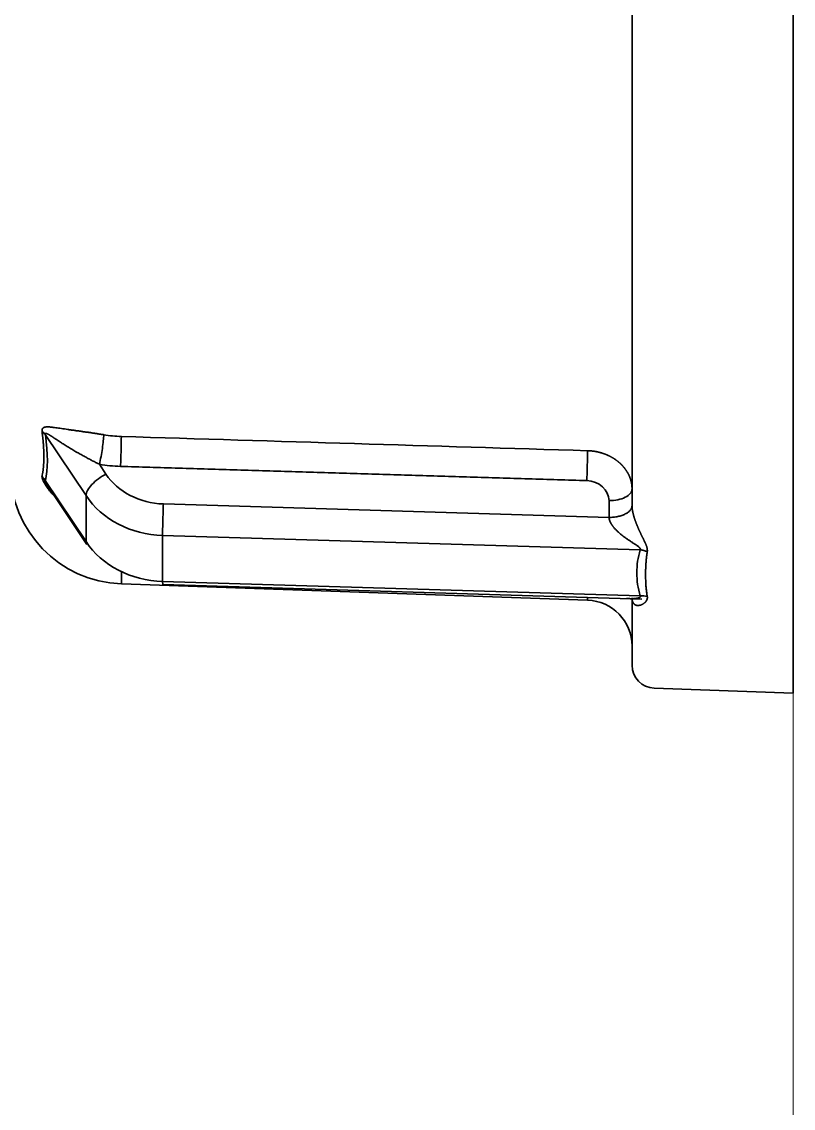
# Model space of a CAD drawing. Extents: x 6327 to 10269, y -393 to 3036.
# Drawn here: x 8163.07 to 8179.82, y 1322.76 to 1346.35 of the extents above; entities that cross this region are included whole.
import ezdxf

# ---------------------------------------------------------------- set-up
doc = ezdxf.new("R2010")
doc.units = 0
doc.header["$LTSCALE"] = 5
doc.layers.get('0').update_dxf_attribs({"linetype": 'CONTINUOUS', "lineweight": 0})
doc.layers.add('1', color=7, linetype='CONTINUOUS', true_color=0xffffff)

msp = doc.modelspace()

# ---------------------------------------------------------------- linework, layer by layer
at = {"color": 4}
msp.add_line((8179.823, 1400.026), (8179.823, 1300.026), dxfattribs=at)
at = {"layer": '1', "color": 7, "linetype": 'Continuous', "lineweight": 35}
for p, q in [((8179.823, 1331.776), (8179.823, 1368.276)), ((8176.323, 1335.844), (8176.323, 1348.026)), ((8163.585, 1337.391), (8164.469, 1336.065)), ((8164.76, 1336.744), (8164.902, 1336.532)), ((8163.561, 1336.392), (8164.486, 1335.004)), ((8164.469, 1335.065), (8163.585, 1336.391)), ((8164.469, 1336.065), (8164.469, 1335.065)), ((8166.148, 1335.883), (8175.823, 1335.59)), ((8175.823, 1335.955), (8175.823, 1335.59)), ((8166.131, 1335.2), (8166.131, 1334.2)), ((8176.501, 1334.887), (8166.131, 1335.2)), ((8164.469, 1335.065), (8164.486, 1335.004)), ((8165.236, 1334.148), (8165.236, 1334.414)), ((8166.131, 1334.2), (8166.133, 1334.133)), ((8166.131, 1334.2), (8176.501, 1333.887)), ((8165.236, 1334.148), (8175.358, 1333.795)), ((8166.133, 1334.133), (8176.533, 1333.819)), ((8175.358, 1333.795), (8175.358, 1333.854)), ((8176.323, 1332.381), (8176.323, 1333.844)), ((8176.805, 1331.881), (8179.823, 1331.776))]:
    msp.add_line(p, q, dxfattribs=at)
for centre, radius, start, end in [((8165.323, 1336.647), 2.5, 180, 268), ((8175.323, 1332.795), 1, 0, 88), ((8176.823, 1332.381), 0.5, 180, 268)]:
    msp.add_arc(centre, radius, start, end, dxfattribs=at)
for centre, major_axis, ratio, start_param, end_param in [((8163.152, 1337.174), (0.495, 0.073), 0.76974, 0.402396, 0.643528), ((8160.881, 1340.947), (-2.46, 4.919), 0.25, 3.422403, 3.788078), ((8164.902, 1336.282), (0.416, 0.277), 0.433013, 1.289761, 2.860558), ((8165.323, 1339.278), (2.98, 0), 0.866025, 4.522349, 4.677178), ((8166.201, 1337.181), (1.5, 0), 0.866025, 3.665191, 4.677482), ((8163.152, 1336.174), (-0.483, 0.129), 0.931738, 3.900953, 4.142077), ((8175.321, 1335.956), (0.502, 0), 0.866025, -0.00378, 1.532671), ((8166.201, 1336.931), (-2, 0), 0.866025, 0.523599, 1.53589), ((8166.148, 1335.633), (0.015, 0.5), 0.01745, 1.047461, 2.618258), ((8166.201, 1335.931), (2, 0), 0.866025, 3.665191, 4.677482)]:
    msp.add_ellipse(centre, major_axis=major_axis, ratio=ratio, start_param=start_param, end_param=end_param, dxfattribs=at)
for points, knots in [([(8163.514, 1337.461), (8163.513, 1337.463), (8163.513, 1337.466), (8163.513, 1337.471), (8163.513, 1337.476), (8163.513, 1337.481), (8163.513, 1337.485), (8163.513, 1337.489), (8163.514, 1337.493), (8163.514, 1337.497), (8163.515, 1337.501), (8163.516, 1337.505), (8163.518, 1337.509), (8163.519, 1337.512), (8163.521, 1337.515), (8163.522, 1337.519), (8163.524, 1337.521), (8163.525, 1337.522)], [0, 0, 0, 0, 0.064505, 0.129028, 0.193639, 0.258405, 0.323397, 0.38868, 0.454323, 0.520391, 0.586948, 0.654059, 0.721784, 0.790183, 0.859315, 0.929236, 1, 1, 1, 1]), ([(8163.525, 1337.522), (8163.525, 1337.523), (8163.527, 1337.525), (8163.529, 1337.528), (8163.532, 1337.53), (8163.535, 1337.533), (8163.538, 1337.535), (8163.541, 1337.538), (8163.545, 1337.54), (8163.548, 1337.542), (8163.552, 1337.544), (8163.556, 1337.545), (8163.561, 1337.547), (8163.565, 1337.548), (8163.57, 1337.55), (8163.575, 1337.551), (8163.58, 1337.552), (8163.586, 1337.553), (8163.591, 1337.554), (8163.603, 1337.556), (8163.621, 1337.557), (8163.648, 1337.556), (8163.679, 1337.555), (8163.714, 1337.551), (8163.758, 1337.546), (8163.81, 1337.539), (8163.87, 1337.53), (8163.934, 1337.521), (8164.001, 1337.511), (8164.058, 1337.503), (8164.104, 1337.496), (8164.138, 1337.491), (8164.171, 1337.487), (8164.205, 1337.482), (8164.239, 1337.477), (8164.273, 1337.472), (8164.307, 1337.468), (8164.341, 1337.463), (8164.375, 1337.458), (8164.41, 1337.453), (8164.444, 1337.448), (8164.478, 1337.443), (8164.512, 1337.439), (8164.547, 1337.434), (8164.581, 1337.429), (8164.615, 1337.423), (8164.65, 1337.418), (8164.684, 1337.413), (8164.718, 1337.408), (8164.752, 1337.402), (8164.786, 1337.397), (8164.82, 1337.391), (8164.843, 1337.388), (8164.854, 1337.386)], [0, 0, 0, 0, 0.005233, 0.010545, 0.015937, 0.021415, 0.02698, 0.032638, 0.03839, 0.044241, 0.050192, 0.056246, 0.062406, 0.068674, 0.075053, 0.081545, 0.088151, 0.094875, 0.101717, 0.108679, 0.13517, 0.163725, 0.194426, 0.227341, 0.262525, 0.311858, 0.361478, 0.411445, 0.46182, 0.512664, 0.536354, 0.559769, 0.582914, 0.605794, 0.628415, 0.650784, 0.672906, 0.69479, 0.716442, 0.73787, 0.759081, 0.780083, 0.800886, 0.821497, 0.841927, 0.862184, 0.882278, 0.902219, 0.922017, 0.941684, 0.961229, 0.980664, 1, 1, 1, 1]), ([(8163.525, 1336.539), (8163.525, 1336.544), (8163.527, 1336.553), (8163.529, 1336.567), (8163.532, 1336.582), (8163.534, 1336.596), (8163.536, 1336.611), (8163.538, 1336.626), (8163.539, 1336.642), (8163.541, 1336.657), (8163.543, 1336.673), (8163.544, 1336.689), (8163.545, 1336.704), (8163.547, 1336.721), (8163.548, 1336.737), (8163.549, 1336.753), (8163.55, 1336.77), (8163.551, 1336.787), (8163.551, 1336.804), (8163.552, 1336.821), (8163.552, 1336.839), (8163.553, 1336.856), (8163.553, 1336.874), (8163.553, 1336.892), (8163.553, 1336.91), (8163.553, 1336.928), (8163.553, 1336.946), (8163.553, 1336.965), (8163.552, 1336.984), (8163.552, 1337.003), (8163.551, 1337.022), (8163.551, 1337.041), (8163.55, 1337.06), (8163.549, 1337.08), (8163.548, 1337.1), (8163.547, 1337.12), (8163.545, 1337.14), (8163.544, 1337.16), (8163.543, 1337.18), (8163.541, 1337.201), (8163.539, 1337.222), (8163.538, 1337.242), (8163.536, 1337.263), (8163.534, 1337.285), (8163.532, 1337.306), (8163.529, 1337.328), (8163.527, 1337.349), (8163.525, 1337.364), (8163.525, 1337.371)], [0, 0, 0, 0, 0.021779, 0.043552, 0.06532, 0.087084, 0.108843, 0.130598, 0.152348, 0.174095, 0.195839, 0.217578, 0.239315, 0.261049, 0.28278, 0.304509, 0.326236, 0.347961, 0.369684, 0.391405, 0.413126, 0.434845, 0.456564, 0.478282, 0.5, 0.521718, 0.543437, 0.565155, 0.586875, 0.608595, 0.630317, 0.65204, 0.673765, 0.695491, 0.71722, 0.738951, 0.760685, 0.782422, 0.804162, 0.825905, 0.847652, 0.869403, 0.891157, 0.912916, 0.93468, 0.956448, 0.978221, 1, 1, 1, 1]), ([(8164.76, 1336.744), (8164.75, 1336.749), (8164.728, 1336.76), (8164.694, 1336.777), (8164.66, 1336.795), (8164.624, 1336.813), (8164.586, 1336.833), (8164.548, 1336.853), (8164.509, 1336.874), (8164.468, 1336.896), (8164.426, 1336.919), (8164.383, 1336.942), (8164.34, 1336.966), (8164.295, 1336.991), (8164.25, 1337.017), (8164.204, 1337.044), (8164.157, 1337.071), (8164.11, 1337.1), (8164.047, 1337.138), (8163.977, 1337.183), (8163.902, 1337.231), (8163.843, 1337.27), (8163.798, 1337.301), (8163.769, 1337.321), (8163.753, 1337.331), (8163.746, 1337.336), (8163.738, 1337.341), (8163.731, 1337.346), (8163.724, 1337.351), (8163.717, 1337.355), (8163.71, 1337.36), (8163.704, 1337.364), (8163.697, 1337.368), (8163.691, 1337.371), (8163.685, 1337.375), (8163.68, 1337.379), (8163.674, 1337.382), (8163.668, 1337.385), (8163.663, 1337.388), (8163.658, 1337.391), (8163.653, 1337.394), (8163.648, 1337.396), (8163.644, 1337.399), (8163.639, 1337.401), (8163.635, 1337.403), (8163.631, 1337.405), (8163.627, 1337.407), (8163.623, 1337.408), (8163.62, 1337.41), (8163.617, 1337.411), (8163.613, 1337.412), (8163.61, 1337.413), (8163.607, 1337.414), (8163.605, 1337.415), (8163.602, 1337.415), (8163.6, 1337.415), (8163.598, 1337.415), (8163.596, 1337.415), (8163.594, 1337.415), (8163.592, 1337.415), (8163.59, 1337.415), (8163.589, 1337.414), (8163.588, 1337.413), (8163.587, 1337.412), (8163.586, 1337.411), (8163.585, 1337.41), (8163.584, 1337.408), (8163.584, 1337.407), (8163.583, 1337.405), (8163.583, 1337.403), (8163.583, 1337.401), (8163.583, 1337.399), (8163.584, 1337.396), (8163.584, 1337.393), (8163.585, 1337.392), (8163.585, 1337.391)], [0, 0, 0, 0, 0.021678, 0.044441, 0.06829, 0.09323, 0.119264, 0.146392, 0.174618, 0.203943, 0.234368, 0.265896, 0.298527, 0.332262, 0.367103, 0.403051, 0.440106, 0.478269, 0.517542, 0.593121, 0.657496, 0.710669, 0.75264, 0.783411, 0.790849, 0.798143, 0.805293, 0.8123, 0.819163, 0.825884, 0.832462, 0.838898, 0.845193, 0.851346, 0.857359, 0.863231, 0.868963, 0.874557, 0.880012, 0.885329, 0.890509, 0.895553, 0.900461, 0.905235, 0.909875, 0.914383, 0.918759, 0.923006, 0.927124, 0.931116, 0.934982, 0.938725, 0.942347, 0.94585, 0.949236, 0.952509, 0.955672, 0.958728, 0.961681, 0.964535, 0.967295, 0.969966, 0.972555, 0.975066, 0.977508, 0.979887, 0.982212, 0.984492, 0.986736, 0.988953, 0.991154, 0.993349, 0.995548, 0.997762, 1, 1, 1, 1]), ([(8175.34, 1336.391), (8175.342, 1336.443), (8175.345, 1336.501), (8175.349, 1336.62), (8175.35, 1336.681), (8175.354, 1336.8), (8175.355, 1336.857), (8175.357, 1336.959), (8175.358, 1337.004), (8175.358, 1337.04)], [0, 0, 0, 0, 0.25, 0.25, 0.5, 0.5, 0.75, 0.75, 1, 1, 1, 1]), ([(8175.358, 1337.04), (8175.36, 1337.04), (8175.366, 1337.04), (8175.374, 1337.04), (8175.382, 1337.039), (8175.39, 1337.039), (8175.398, 1337.038), (8175.407, 1337.038), (8175.415, 1337.037), (8175.423, 1337.037), (8175.432, 1337.036), (8175.44, 1337.035), (8175.448, 1337.034), (8175.457, 1337.033), (8175.466, 1337.032), (8175.474, 1337.031), (8175.483, 1337.03), (8175.492, 1337.029), (8175.5, 1337.027), (8175.509, 1337.026), (8175.518, 1337.025), (8175.527, 1337.023), (8175.536, 1337.021), (8175.545, 1337.02), (8175.554, 1337.018), (8175.563, 1337.016), (8175.572, 1337.014), (8175.581, 1337.012), (8175.59, 1337.01), (8175.599, 1337.008), (8175.608, 1337.006), (8175.617, 1337.003), (8175.627, 1337.001), (8175.636, 1336.998), (8175.645, 1336.996), (8175.654, 1336.993), (8175.664, 1336.99), (8175.673, 1336.987), (8175.682, 1336.984), (8175.692, 1336.981), (8175.701, 1336.978), (8175.711, 1336.975), (8175.72, 1336.971), (8175.729, 1336.968), (8175.739, 1336.964), (8175.748, 1336.961), (8175.758, 1336.957), (8175.767, 1336.953), (8175.776, 1336.949), (8175.786, 1336.945), (8175.795, 1336.941), (8175.805, 1336.937), (8175.814, 1336.932), (8175.824, 1336.928), (8175.833, 1336.923), (8175.842, 1336.918), (8175.852, 1336.913), (8175.861, 1336.909), (8175.87, 1336.903), (8175.88, 1336.898), (8175.889, 1336.893), (8175.898, 1336.888), (8175.907, 1336.882), (8175.917, 1336.877), (8175.926, 1336.871), (8175.935, 1336.865), (8175.944, 1336.859), (8175.953, 1336.853), (8175.962, 1336.847), (8175.971, 1336.84), (8175.98, 1336.834), (8175.989, 1336.827), (8175.998, 1336.821), (8176.006, 1336.814), (8176.015, 1336.807), (8176.024, 1336.8), (8176.032, 1336.793), (8176.041, 1336.786), (8176.049, 1336.778), (8176.058, 1336.771), (8176.066, 1336.763), (8176.074, 1336.756), (8176.082, 1336.748), (8176.091, 1336.74), (8176.099, 1336.732), (8176.106, 1336.723), (8176.114, 1336.715), (8176.122, 1336.707), (8176.13, 1336.698), (8176.137, 1336.689), (8176.144, 1336.681), (8176.152, 1336.672), (8176.159, 1336.663), (8176.166, 1336.654), (8176.173, 1336.644), (8176.18, 1336.635), (8176.187, 1336.625), (8176.193, 1336.616), (8176.2, 1336.606), (8176.206, 1336.596), (8176.212, 1336.586), (8176.218, 1336.576), (8176.224, 1336.566), (8176.23, 1336.556), (8176.236, 1336.546), (8176.241, 1336.535), (8176.247, 1336.525), (8176.252, 1336.514), (8176.257, 1336.503), (8176.262, 1336.492), (8176.267, 1336.481), (8176.271, 1336.47), (8176.276, 1336.459), (8176.28, 1336.448), (8176.284, 1336.436), (8176.288, 1336.425), (8176.291, 1336.413), (8176.295, 1336.402), (8176.298, 1336.39), (8176.301, 1336.378), (8176.304, 1336.366), (8176.307, 1336.354), (8176.309, 1336.342), (8176.312, 1336.33), (8176.314, 1336.318), (8176.316, 1336.305), (8176.317, 1336.293), (8176.319, 1336.281), (8176.32, 1336.268), (8176.321, 1336.255), (8176.322, 1336.243), (8176.322, 1336.23), (8176.323, 1336.217), (8176.323, 1336.209), (8176.323, 1336.205)], [0, 0, 0, 0, 0.005202, 0.01044, 0.015714, 0.021025, 0.026371, 0.031754, 0.037173, 0.042628, 0.048119, 0.053646, 0.05921, 0.06481, 0.070446, 0.076118, 0.081826, 0.087571, 0.093352, 0.099169, 0.105022, 0.110911, 0.116837, 0.122798, 0.128796, 0.134831, 0.140901, 0.147008, 0.15315, 0.159329, 0.165545, 0.171796, 0.178084, 0.184408, 0.190768, 0.197164, 0.203597, 0.210066, 0.216571, 0.223112, 0.22969, 0.236304, 0.242954, 0.24964, 0.256363, 0.263122, 0.269917, 0.276748, 0.283615, 0.290519, 0.297459, 0.304436, 0.311448, 0.318497, 0.325582, 0.332703, 0.339861, 0.347055, 0.354285, 0.361551, 0.368854, 0.376193, 0.383568, 0.39098, 0.398428, 0.405912, 0.413432, 0.420988, 0.428581, 0.43621, 0.443876, 0.451578, 0.459316, 0.46709, 0.474901, 0.482747, 0.490631, 0.49855, 0.506506, 0.514498, 0.522526, 0.530591, 0.538692, 0.546829, 0.555002, 0.563212, 0.571458, 0.579741, 0.58806, 0.596415, 0.604806, 0.613234, 0.621698, 0.630198, 0.638734, 0.647307, 0.655917, 0.664562, 0.673244, 0.681962, 0.690717, 0.699507, 0.708335, 0.717198, 0.726098, 0.735034, 0.744006, 0.753015, 0.76206, 0.771142, 0.78026, 0.789414, 0.798604, 0.807831, 0.817094, 0.826394, 0.835729, 0.845102, 0.85451, 0.863955, 0.873436, 0.882954, 0.892508, 0.902098, 0.911724, 0.921387, 0.931087, 0.940822, 0.950594, 0.960403, 0.970248, 0.980129, 0.990046, 1, 1, 1, 1]), ([(8163.525, 1336.419), (8163.524, 1336.421), (8163.522, 1336.425), (8163.52, 1336.43), (8163.519, 1336.436), (8163.517, 1336.441), (8163.516, 1336.446), (8163.515, 1336.451), (8163.514, 1336.456), (8163.513, 1336.461), (8163.513, 1336.465), (8163.513, 1336.469), (8163.512, 1336.473), (8163.513, 1336.477), (8163.513, 1336.48), (8163.513, 1336.483), (8163.514, 1336.484)], [0, 0, 0, 0, 0.075792, 0.15062, 0.22455, 0.297652, 0.369999, 0.441664, 0.512725, 0.58326, 0.653348, 0.723072, 0.792515, 0.861761, 0.930894, 1, 1, 1, 1]), ([(8163.753, 1336.083), (8163.753, 1336.083), (8163.746, 1336.091), (8163.733, 1336.106), (8163.714, 1336.128), (8163.696, 1336.15), (8163.679, 1336.171), (8163.663, 1336.191), (8163.647, 1336.211), (8163.633, 1336.231), (8163.619, 1336.25), (8163.607, 1336.269), (8163.595, 1336.286), (8163.584, 1336.304), (8163.574, 1336.32), (8163.564, 1336.336), (8163.556, 1336.352), (8163.548, 1336.366), (8163.541, 1336.38), (8163.535, 1336.394), (8163.529, 1336.407), (8163.526, 1336.415), (8163.525, 1336.419)], [0, 0, 0, 0, 0.000017, 0.067869, 0.133823, 0.197902, 0.260133, 0.320546, 0.37917, 0.436042, 0.491199, 0.544681, 0.596536, 0.646812, 0.695565, 0.742854, 0.788746, 0.833312, 0.876631, 0.918789, 0.959879, 1, 1, 1, 1]), ([(8163.585, 1336.391), (8163.584, 1336.39), (8163.584, 1336.389), (8163.583, 1336.386), (8163.583, 1336.382), (8163.584, 1336.378), (8163.586, 1336.373), (8163.588, 1336.366), (8163.591, 1336.36), (8163.594, 1336.352), (8163.598, 1336.343), (8163.603, 1336.334), (8163.609, 1336.324), (8163.615, 1336.313), (8163.622, 1336.302), (8163.629, 1336.289), (8163.638, 1336.276), (8163.647, 1336.262), (8163.657, 1336.248), (8163.667, 1336.233), (8163.678, 1336.216), (8163.69, 1336.2), (8163.703, 1336.182), (8163.716, 1336.164), (8163.731, 1336.145), (8163.745, 1336.125), (8163.76, 1336.106), (8163.777, 1336.085), (8163.796, 1336.06), (8163.823, 1336.028), (8163.842, 1336.004), (8163.853, 1335.991)], [0, 0, 0, 0, 0.01505, 0.029903, 0.044847, 0.060169, 0.076131, 0.092968, 0.110879, 0.130031, 0.150559, 0.172574, 0.196166, 0.221408, 0.248359, 0.277068, 0.307576, 0.339915, 0.374115, 0.4102, 0.448188, 0.488099, 0.529947, 0.573745, 0.619504, 0.667235, 0.716946, 0.759471, 0.821308, 0.90246, 1, 1, 1, 1]), ([(8176.176, 1335.666), (8176.2, 1335.677), (8176.22, 1335.69), (8176.257, 1335.718), (8176.272, 1335.732), (8176.297, 1335.763), (8176.307, 1335.778), (8176.32, 1335.811), (8176.323, 1335.827), (8176.323, 1335.844)], [0, 0, 0, 0, 0.25, 0.25, 0.5, 0.5, 0.75, 0.75, 1, 1, 1, 1]), ([(8176.323, 1335.842), (8176.323, 1335.84), (8176.323, 1335.835), (8176.323, 1335.828), (8176.323, 1335.821), (8176.324, 1335.813), (8176.324, 1335.806), (8176.325, 1335.798), (8176.326, 1335.791), (8176.327, 1335.783), (8176.327, 1335.775), (8176.328, 1335.767), (8176.33, 1335.759), (8176.331, 1335.75), (8176.332, 1335.742), (8176.334, 1335.733), (8176.335, 1335.725), (8176.337, 1335.716), (8176.339, 1335.707), (8176.341, 1335.698), (8176.343, 1335.689), (8176.345, 1335.679), (8176.347, 1335.67), (8176.35, 1335.66), (8176.352, 1335.651), (8176.355, 1335.641), (8176.357, 1335.631), (8176.36, 1335.621), (8176.363, 1335.611), (8176.366, 1335.601), (8176.369, 1335.591), (8176.372, 1335.581), (8176.375, 1335.57), (8176.379, 1335.56), (8176.382, 1335.549), (8176.386, 1335.538), (8176.39, 1335.528), (8176.394, 1335.517), (8176.398, 1335.506), (8176.402, 1335.495), (8176.406, 1335.483), (8176.41, 1335.472), (8176.414, 1335.461), (8176.419, 1335.449), (8176.423, 1335.438), (8176.428, 1335.426), (8176.433, 1335.415), (8176.438, 1335.403), (8176.443, 1335.391), (8176.448, 1335.38), (8176.453, 1335.368), (8176.458, 1335.356), (8176.461, 1335.348), (8176.463, 1335.344)], [0, 0, 0, 0, 0.013665, 0.027445, 0.041351, 0.055395, 0.069585, 0.083932, 0.098446, 0.113136, 0.12801, 0.143078, 0.158348, 0.173827, 0.189524, 0.205447, 0.221601, 0.237996, 0.254636, 0.271528, 0.288678, 0.306093, 0.323778, 0.341738, 0.359979, 0.378504, 0.39732, 0.416431, 0.43584, 0.455552, 0.475572, 0.495902, 0.516547, 0.53751, 0.558795, 0.580404, 0.602341, 0.624609, 0.64721, 0.670147, 0.693424, 0.717042, 0.741003, 0.765311, 0.789967, 0.814974, 0.840334, 0.866048, 0.892118, 0.918547, 0.945336, 0.972486, 1, 1, 1, 1]), ([(8175.823, 1335.59), (8175.856, 1335.591), (8175.888, 1335.592), (8175.953, 1335.599), (8175.984, 1335.604), (8176.044, 1335.617), (8176.073, 1335.625), (8176.128, 1335.643), (8176.153, 1335.654), (8176.176, 1335.666)], [0, 0, 0, 0, 0.25, 0.25, 0.5, 0.5, 0.75, 0.75, 1, 1, 1, 1]), ([(8176.501, 1334.887), (8176.502, 1334.888), (8176.504, 1334.891), (8176.505, 1334.896), (8176.505, 1334.9), (8176.504, 1334.906), (8176.502, 1334.911), (8176.499, 1334.917), (8176.495, 1334.923), (8176.49, 1334.929), (8176.484, 1334.936), (8176.477, 1334.943), (8176.466, 1334.953), (8176.449, 1334.966), (8176.425, 1334.983), (8176.397, 1335.003), (8176.37, 1335.02), (8176.345, 1335.036), (8176.319, 1335.052), (8176.284, 1335.075), (8176.234, 1335.109), (8176.178, 1335.148), (8176.116, 1335.195), (8176.058, 1335.242), (8176.003, 1335.292), (8175.955, 1335.34), (8175.926, 1335.374), (8175.91, 1335.395), (8175.904, 1335.403), (8175.898, 1335.41), (8175.893, 1335.418), (8175.888, 1335.425), (8175.883, 1335.433), (8175.878, 1335.44), (8175.873, 1335.448), (8175.869, 1335.455), (8175.865, 1335.462), (8175.861, 1335.47), (8175.857, 1335.477), (8175.853, 1335.484), (8175.85, 1335.491), (8175.847, 1335.498), (8175.844, 1335.505), (8175.841, 1335.512), (8175.838, 1335.519), (8175.836, 1335.526), (8175.834, 1335.533), (8175.832, 1335.539), (8175.83, 1335.546), (8175.828, 1335.552), (8175.827, 1335.559), (8175.826, 1335.565), (8175.825, 1335.572), (8175.824, 1335.578), (8175.823, 1335.584), (8175.823, 1335.588), (8175.823, 1335.59)], [0, 0, 0, 0, 0.008292, 0.016559, 0.024916, 0.033476, 0.042344, 0.051613, 0.061365, 0.071672, 0.082594, 0.094181, 0.106475, 0.132824, 0.163436, 0.198442, 0.237933, 0.256202, 0.28581, 0.326756, 0.379041, 0.458214, 0.519254, 0.596014, 0.665166, 0.726864, 0.781329, 0.790342, 0.799225, 0.807982, 0.816614, 0.825122, 0.83351, 0.841779, 0.849933, 0.857973, 0.865903, 0.873724, 0.881441, 0.889056, 0.896572, 0.903993, 0.911321, 0.918561, 0.925716, 0.93279, 0.939787, 0.946711, 0.953566, 0.960356, 0.967086, 0.973761, 0.980385, 0.986963, 0.9935, 1, 1, 1, 1]), ([(8176.463, 1335.344), (8176.465, 1335.339), (8176.47, 1335.329), (8176.477, 1335.314), (8176.483, 1335.299), (8176.49, 1335.284), (8176.497, 1335.27), (8176.504, 1335.256), (8176.511, 1335.241), (8176.517, 1335.227), (8176.524, 1335.213), (8176.531, 1335.199), (8176.538, 1335.185), (8176.545, 1335.171), (8176.551, 1335.158), (8176.558, 1335.144), (8176.565, 1335.13), (8176.571, 1335.117), (8176.578, 1335.104), (8176.586, 1335.088), (8176.594, 1335.071), (8176.603, 1335.051), (8176.611, 1335.033), (8176.619, 1335.015), (8176.626, 1334.998), (8176.632, 1334.982), (8176.638, 1334.966), (8176.643, 1334.951), (8176.647, 1334.936), (8176.65, 1334.922), (8176.652, 1334.908), (8176.654, 1334.895), (8176.655, 1334.883), (8176.655, 1334.871), (8176.655, 1334.859), (8176.654, 1334.852), (8176.653, 1334.848)], [0, 0, 0, 0, 0.025197, 0.05045, 0.075761, 0.101132, 0.126564, 0.15206, 0.17762, 0.203247, 0.228942, 0.254707, 0.280543, 0.306453, 0.332438, 0.3585, 0.384639, 0.410859, 0.437159, 0.463543, 0.503515, 0.542527, 0.580596, 0.617739, 0.653975, 0.689325, 0.72381, 0.757456, 0.790288, 0.822334, 0.853626, 0.884195, 0.914078, 0.943312, 0.971939, 1, 1, 1, 1]), ([(8176.653, 1334.848), (8176.652, 1334.84), (8176.649, 1334.824), (8176.646, 1334.8), (8176.642, 1334.775), (8176.639, 1334.75), (8176.636, 1334.725), (8176.634, 1334.7), (8176.631, 1334.675), (8176.629, 1334.649), (8176.627, 1334.623), (8176.625, 1334.597), (8176.623, 1334.57), (8176.622, 1334.544), (8176.62, 1334.517), (8176.619, 1334.49), (8176.618, 1334.462), (8176.618, 1334.435), (8176.617, 1334.407), (8176.617, 1334.379), (8176.617, 1334.344), (8176.617, 1334.302), (8176.618, 1334.255), (8176.619, 1334.209), (8176.621, 1334.163), (8176.624, 1334.119), (8176.627, 1334.076), (8176.631, 1334.033), (8176.636, 1333.992), (8176.641, 1333.952), (8176.647, 1333.912), (8176.651, 1333.886), (8176.653, 1333.873)], [0, 0, 0, 0, 0.023767, 0.047814, 0.07214, 0.096747, 0.121635, 0.146805, 0.172259, 0.197996, 0.224017, 0.250323, 0.276914, 0.303792, 0.330957, 0.358409, 0.38615, 0.414179, 0.442497, 0.471106, 0.500005, 0.549734, 0.598599, 0.646602, 0.693746, 0.740035, 0.785472, 0.83006, 0.873803, 0.916705, 0.958769, 1, 1, 1, 1]), ([(8176.199, 1333.832), (8176.213, 1333.831), (8176.243, 1333.828), (8176.284, 1333.826), (8176.319, 1333.826), (8176.345, 1333.826), (8176.37, 1333.828), (8176.397, 1333.83), (8176.426, 1333.834), (8176.449, 1333.839), (8176.465, 1333.843), (8176.473, 1333.846), (8176.477, 1333.848), (8176.481, 1333.849), (8176.484, 1333.851), (8176.488, 1333.853), (8176.49, 1333.854), (8176.493, 1333.856), (8176.495, 1333.858), (8176.498, 1333.86), (8176.499, 1333.862), (8176.501, 1333.864), (8176.502, 1333.866), (8176.503, 1333.868), (8176.504, 1333.87), (8176.505, 1333.872), (8176.505, 1333.874), (8176.505, 1333.876), (8176.505, 1333.878), (8176.504, 1333.88), (8176.503, 1333.882), (8176.502, 1333.884), (8176.501, 1333.886), (8176.501, 1333.887)], [0, 0, 0, 0, 0.11378, 0.236054, 0.331795, 0.401, 0.44367, 0.53609, 0.617968, 0.689509, 0.751025, 0.765612, 0.779775, 0.793525, 0.806872, 0.81983, 0.832413, 0.844636, 0.856516, 0.868072, 0.879323, 0.89029, 0.900998, 0.91147, 0.921734, 0.931817, 0.94175, 0.951564, 0.96129, 0.970964, 0.980617, 0.990284, 1, 1, 1, 1]), ([(8176.463, 1333.679), (8176.461, 1333.679), (8176.456, 1333.678), (8176.45, 1333.678), (8176.443, 1333.678), (8176.437, 1333.679), (8176.431, 1333.68), (8176.425, 1333.681), (8176.419, 1333.682), (8176.413, 1333.683), (8176.408, 1333.685), (8176.403, 1333.687), (8176.397, 1333.689), (8176.392, 1333.692), (8176.388, 1333.694), (8176.383, 1333.697), (8176.378, 1333.7), (8176.374, 1333.704), (8176.37, 1333.707), (8176.366, 1333.711), (8176.362, 1333.715), (8176.359, 1333.72), (8176.355, 1333.724), (8176.352, 1333.729), (8176.349, 1333.734), (8176.346, 1333.739), (8176.343, 1333.744), (8176.34, 1333.749), (8176.338, 1333.755), (8176.336, 1333.76), (8176.334, 1333.766), (8176.332, 1333.773), (8176.33, 1333.779), (8176.329, 1333.785), (8176.327, 1333.792), (8176.326, 1333.799), (8176.325, 1333.805), (8176.324, 1333.812), (8176.324, 1333.82), (8176.323, 1333.827), (8176.323, 1333.834), (8176.323, 1333.84), (8176.323, 1333.842)], [0, 0, 0, 0, 0.035017, 0.069445, 0.103286, 0.136544, 0.169222, 0.201326, 0.232858, 0.263824, 0.294227, 0.324074, 0.353368, 0.382116, 0.410323, 0.437995, 0.465138, 0.49176, 0.517866, 0.543465, 0.568565, 0.593173, 0.617299, 0.640952, 0.664141, 0.686877, 0.70917, 0.731033, 0.752477, 0.773516, 0.794162, 0.81443, 0.834335, 0.853892, 0.873119, 0.892032, 0.91065, 0.928992, 0.947077, 0.964925, 0.982559, 1, 1, 1, 1]), ([(8176.653, 1333.873), (8176.654, 1333.871), (8176.654, 1333.868), (8176.655, 1333.863), (8176.655, 1333.858), (8176.655, 1333.853), (8176.655, 1333.848), (8176.655, 1333.843), (8176.655, 1333.838), (8176.654, 1333.833), (8176.653, 1333.828), (8176.652, 1333.823), (8176.651, 1333.818), (8176.649, 1333.813), (8176.648, 1333.808), (8176.646, 1333.803), (8176.644, 1333.798), (8176.641, 1333.793), (8176.639, 1333.789), (8176.636, 1333.784), (8176.633, 1333.779), (8176.63, 1333.775), (8176.627, 1333.77), (8176.624, 1333.765), (8176.62, 1333.761), (8176.616, 1333.757), (8176.612, 1333.752), (8176.608, 1333.748), (8176.604, 1333.744), (8176.599, 1333.74), (8176.594, 1333.736), (8176.589, 1333.732), (8176.582, 1333.726), (8176.573, 1333.719), (8176.561, 1333.712), (8176.549, 1333.705), (8176.536, 1333.699), (8176.524, 1333.694), (8176.512, 1333.689), (8176.5, 1333.685), (8176.487, 1333.682), (8176.475, 1333.68), (8176.467, 1333.679), (8176.463, 1333.679)], [0, 0, 0, 0, 0.014415, 0.028974, 0.043684, 0.058552, 0.073582, 0.088781, 0.104153, 0.119705, 0.135442, 0.151367, 0.167487, 0.183805, 0.200326, 0.217054, 0.233993, 0.251147, 0.26852, 0.286115, 0.303937, 0.321987, 0.34027, 0.358788, 0.377544, 0.396541, 0.415783, 0.43527, 0.455006, 0.474994, 0.495235, 0.515732, 0.536486, 0.583905, 0.631062, 0.677966, 0.724625, 0.77105, 0.81725, 0.863235, 0.909015, 0.9546, 1, 1, 1, 1])]:
    msp.add_open_spline(points, degree=3, knots=knots, dxfattribs=at)
for points, degree in [([(8163.525, 1337.371), (8163.521, 1337.401), (8163.517, 1337.431), (8163.514, 1337.461)], 3), ([(8164.76, 1336.744), (8164.783, 1336.846), (8164.829, 1337.097), (8164.851, 1337.313), (8164.854, 1337.386)], 3), ([(8164.854, 1337.386), (8164.98, 1337.364), (8165.108, 1337.352), (8165.236, 1337.348)], 3), ([(8165.218, 1336.699), (8165.222, 1336.803), (8165.231, 1337.057), (8165.235, 1337.275), (8165.236, 1337.348)], 3), ([(8165.236, 1337.348), (8168.61, 1337.245), (8171.984, 1337.143), (8175.358, 1337.04)], 3), ([(8163.514, 1336.484), (8163.517, 1336.502), (8163.521, 1336.52), (8163.525, 1336.539)], 3), ([(8175.34, 1336.39), (8165.218, 1336.699)], 1), ([(8176.176, 1336.028), (8176.269, 1336.074), (8176.323, 1336.139), (8176.323, 1336.205)], 3), ([(8175.823, 1335.955), (8175.954, 1335.955), (8176.084, 1335.982), (8176.176, 1336.028)], 3), ([(8176.501, 1333.887), (8176.447, 1334.053), (8176.41, 1334.389), (8176.447, 1334.723), (8176.501, 1334.887)], 3), ([(8176.501, 1334.887), (8176.527, 1334.884), (8176.579, 1334.874), (8176.629, 1334.858), (8176.653, 1334.848)], 3), ([(8176.501, 1333.887), (8176.553, 1333.889), (8176.604, 1333.885), (8176.653, 1333.873)], 3)]:
    msp.add_open_spline(points, degree=degree, dxfattribs=at)

doc.saveas('drawing.dxf')
